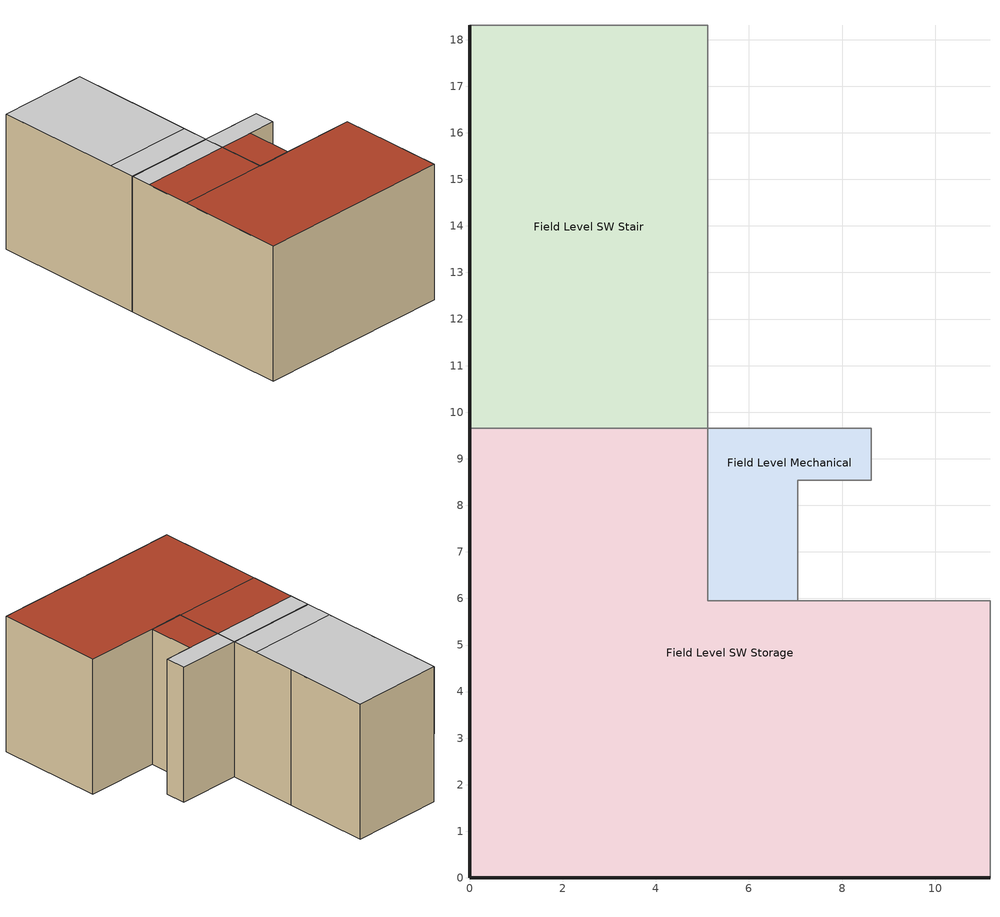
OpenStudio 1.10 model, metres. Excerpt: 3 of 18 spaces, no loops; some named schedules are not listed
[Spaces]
Field Level SW Stair
 floor to Parking Level 1B SW Stair (CU_IPF Proposed Exposed Floor): 0,18.31 5.12,18.31 5.12,9.66 0,9.66 z-6.01
 wall outside: 0,18.31 0,9.66 z-6.01:1.61
 wall to Field Level SW Elevator: 5.12,9.66 5.12,13.56 z-6.01:1.61
 wall to Field Level SW Storage: 0,9.66 5.12,9.66 z-6.01:1.61
 wall to IndoorPracticeField: 5.12,18.31 0,18.31 z-6.01:1.61; 5.12,13.56,1.61 5.12,13.56,-6.01 5.12,13.7,-6.01 5.12,18.31,-6.01 5.12,18.31,1.61
 ceiling to IndoorPracticeField: 5.12,9.66 5.12,11.13 0,11.13 0,9.66 z1.61
 ceiling to Main Entry Level SW Stair: 5.12,11.13 5.12,18.31 0,18.31 0,11.13 z1.61
Field Level Mechanical
 floor to Parking Level 1B ParkingLot (CU_IPF Proposed Exposed Floor): 8.62,9.66 8.62,8.53 7.05,8.53 7.05,5.95 5.12,5.95 5.12,9.66 z-6.01
 wall to Field Level Restroom: 7.05,5.95 7.05,8.53 8.62,8.53 8.62,9.66 z-6.01:1.61
 wall to Field Level SW Elevator: 8.62,9.66 5.12,9.66 z-6.01:1.61
 wall to Field Level SW Storage: 5.12,9.66 5.12,5.95 7.05,5.95 z-6.01:1.61
 ceiling to IndoorPracticeField: 5.12,8.53 8.62,8.53 8.62,9.66 5.12,9.66 z1.61
 roof outside: 7.05,5.95 7.05,8.53 5.12,8.53 5.12,5.95 z1.61
Field Level SW Storage
 floor to Parking Level 1B ParkingLot (CU_IPF Proposed Exposed Floor): 5.12,9.66 5.12,5.95 11.18,5.95 11.18,0 0,0 0,9.66 z-6.01
 wall outside: 0,9.66 0,0 11.18,0 z-6.01:1.61
 wall to IndoorPracticeField: 11.18,0 11.18,5.95 z-6.01:1.61
 wall to Field Level Restroom: 11.18,5.95 7.05,5.95 z-6.01:1.61
 ceiling to IndoorPracticeField: 0,8.53 5.12,8.53 5.12,9.66 0,9.66 z1.61
 roof outside: 11.18,0 11.18,5.95 0,5.95 0,0 z1.61; 5.12,5.95 5.12,8.53 0,8.53 0,5.95 z1.61
[Building]
Building 1: Default Construction Set=90.1-2007 - CZ5
[ClimateZones]
Climate Zone Institution Name 1=ASHRAE; Climate Zone Document Name 1=ANSI/ASHRAE Standard 169; Climate Zone Document Year 1=2006; Climate Zone Value 1=5B; Climate Zone Institution Name 2=CEC; Climate Zone Document Name 2=California Climate Zone Descriptions; Climate Zone Document Year 2=1995
[Site]
Broomfield Jeffco  Boulder   S: Latitude {deg}=40.13; Longitude {deg}=-105.24; Time Zone {hr}=-7; Elevation {m}=1689
[SizingPeriod:DesignDay] Barometric Pressure {Pa}=83011; Sky Clearness=0; Rain Indicator=0; Snow Indicator=0; Day of Month=21; Daylight Saving Time Indicator=0; Dry-Bulb Temperature Range Modifier Type=DefaultMultipliers
Name | Maximum Dry-Bulb Temperature {C} | Daily Dry-Bulb Temperature Range {deltaC} | Humidity Indicating Conditions at Maximum Dry-Bulb {BasedOnField A3} | Wind Speed {m/s} | Wind Direction {deg} | Month | Day Type | Humidity Indicating Type | Solar Model Indicator | ASHRAE Taub | ASHRAE Taud
Denver Intl Ap Ann Htg 99.6% Condns DB | -17.4 | 0 | -17.4 | 3.3 | 160 | 12 | WinterDesignDay | Wetbulb | ASHRAEClearSky
Denver Intl Ap Ann Clg .4% Condns WB=>MDB | 27.3 | 15.2 | 18.3 | 4.2 | 80 | 7 | SummerDesignDay | Wetbulb | ASHRAETau | 0.424 | 2.012
Denver Intl Ap Ann Hum_n 99.6% Condns DP=>MCDB | -11.7 | 0 | -21.5 | 3.3 | 160 | 12 | WinterDesignDay | Dewpoint | ASHRAEClearSky
Denver Intl Ap Ann Htg Wind 99.6% Condns WS=>MCDB | 1.8 | 0 | 1.8 | 14.1 | 160 | 12 | WinterDesignDay | Wetbulb | ASHRAEClearSky
[DefaultConstructionSet]
90.1-2007 - CZ5: Default Exterior Surface Constructions=Default Surface Constructions 19; Default Interior Surface Constructions=Default Surface Constructions 20; Default Ground Contact Surface Constructions=Default Surface Constructions 21; Default Exterior SubSurface Constructions=Default Sub Surface Constructions 13; Default Interior SubSurface Constructions=Default Sub Surface Constructions 14; Interior Partition Construction=Interior Partition
[DefaultSurfaceConstructions]
Name | Floor Construction | Wall Construction | Roof Ceiling Construction
Default Surface Constructions 19 | CU_IPF Proposed Exposed Floor | CU_IPF Proposed Exterior Wall | CU_IPF Proposed Roof
Default Surface Constructions 20 | Interior Floor | Interior Wall | Interior Ceiling
Default Surface Constructions 21 | ExtSlabCarpet 4in ClimateZone 1-8 | ExtSlabCarpet 4in ClimateZone 1-8 | ExtSlabCarpet 4in ClimateZone 1-8
[DefaultSubSurfaceConstructions]
Name | Fixed Window Construction | Operable Window Construction | Door Construction | Skylight Construction
Default Sub Surface Constructions 13 | ASHRAE 90.1-2007 ExtWindow Metal ClimateZone 4-6 | ASHRAE 90.1-2007 ExtWindow Metal Copy ClimateZone 4-6 | Exterior Door | 90.1-2004 Nonres 5B Skylight without Curb
Default Sub Surface Constructions 14 | Interior Window | Interior Window | Interior Door
[Material]
Name | Roughness | Thickness {m} | Conductivity {W/m-K} | Density {kg/m3} | Specific Heat {J/kg-K} | Thermal Absorptance | Solar Absorptance | Visible Absorptance
Clay Roof Tile - Lightweight Concrete - 1 in. - 80 lb/ft3 | MediumRough | 0.0254 | 0.53 | 1281.48 | 840
Sandstone - 3 in. - 120 lb/ft3 | MediumRough | 0.0762 | 1.9 | 1922.22 | 790
Wood Sheathing - 0.5 in. - 35 lb/ft3 | MediumRough | 0.0127 | 0.51974 | 560.646 | 1632.852 | 0.9
Metal Decking | MediumSmooth | 0.001524 | 45.006 | 7680 | 418.4 | 0.9 | 0.7 | 0.3
M11 100mm lightweight concrete | MediumRough | 0.1016 | 0.53 | 1280 | 840 | 0.9 | 0.5 | 0.5
F16 Acoustic tile | MediumSmooth | 0.0191 | 0.06 | 368 | 590 | 0.9 | 0.3 | 0.3
G05 25mm wood | MediumSmooth | 0.0254 | 0.15 | 608 | 1630 | 0.9 | 0.5 | 0.5
G01a 19mm gypsum board | MediumSmooth | 0.019 | 0.16 | 800 | 1090 | 0.9 | 0.4 | 0.4
MAT-CC05 4 HW CONCRETE | Rough | 0.1016 | 1.311 | 2240 | 836.8 | 0.9 | 0.85 | 0.85
F08 Metal surface | Smooth | 0.0008 | 45.28 | 7824 | 500 | 0.9 | 0.7 | 0.7
I01 25mm insulation board | MediumRough | 0.0254 | 0.03 | 43 | 1210 | 0.9 | 0.6 | 0.6
19IN CONCRETE HW | Rough | 0.4826 | 1.311 | 2240 | 836.8 | 0.9 | 0.7 | 0.7
MAT-CC05 3.5 HW CONCRETE | Rough | 0.0889 | 1.311 | 2240 | 836.8 | 0.9 | 0.85 | 0.85
MAT-CC05 3.69 HW CONCRETE | Rough | 0.093726 | 1.311 | 2240 | 836.8 | 0.9 | 0.85 | 0.85
[Construction]
ASHRAE 90.1-2007 ExtWindow Metal ClimateZone 4-6; ASHRAE 90.1-2007 ExtWindow Metal Copy ClimateZone 4-6: Fixed Window 3.12/0.40/0.31
90.1-2004 Nonres 5B Skylight without Curb: Theoretical Glass [146]
Interior Ceiling: M11 100mm lightweight concrete, F05 Ceiling air space resistance, F16 Acoustic tile
Interior Door; Interior Partition: G05 25mm wood
Interior Floor: F16 Acoustic tile, F05 Ceiling air space resistance, M11 100mm lightweight concrete
Interior Wall: G01a 19mm gypsum board, F04 Wall air space resistance, G01a 19mm gypsum board
ExtSlabCarpet 4in ClimateZone 1-8: MAT-CC05 4 HW CONCRETE, CP02 CARPET PAD
Exterior Door: F08 Metal surface, I01 25mm insulation board
Interior Window: Clear 3mm
CU_IPF Proposed Exterior Wall: Sandstone - 3 in. - 120 lb/ft3, MAT-CC05 3.5 HW CONCRETE, Rigid XPS Insulation - 66% Derated - 2.81 in., MAT-CC05 3.69 HW CONCRETE
CU_IPF Proposed Roof: Clay Roof Tile - Lightweight Concrete - 1 in. - 80 lb/ft3, Wood Sheathing - 0.5 in. - 35 lb/ft3, Rigid Polyisocyanurate Insulation - 5 in., Wood Sheathing - 0.5 in. - 35 lb/ft3, Metal Decking
CU_IPF Proposed Exposed Floor: Under Slab Spray Foam R-10, 19IN CONCRETE HW, 1/2IN Drainage Pad, 1 1/2IN Field Turf
[WindowMaterial:SimpleGlazingSystem]
Fixed Window 3.12/0.40/0.31: U-Factor {W/m2-K}=3.12304; Solar Heat Gain Coefficient=0.4; Visible Transmittance=0.31
[Material:AirGap]
Name | Thermal Resistance {m2-K/W}
Rigid Polyisocyanurate Insulation - 5 in. | 5.28331
F05 Ceiling air space resistance | 0.18
F04 Wall air space resistance | 0.15
Rigid XPS Insulation - 66% Derated - 2.81 in. | 1.08308
[WindowMaterial:Glazing] Optical Data Type=SpectralAverage; Thickness {m}=0.003; Infrared Transmittance at Normal Incidence=0
Name | Solar Transmittance at Normal Incidence | Front Side Solar Reflectance at Normal Incidence | Back Side Solar Reflectance at Normal Incidence | Visible Transmittance at Normal Incidence | Front Side Visible Reflectance at Normal Incidence | Back Side Visible Reflectance at Normal Incidence | Front Side Infrared Hemispherical Emissivity | Back Side Infrared Hemispherical Emissivity | Conductivity {W/m-K} | Dirt Correction Factor for Solar and Visible Transmittance | Solar Diffusing
Theoretical Glass [146] | 0.481761 | 0.468239 | 0.468239 | 0.621562 | 0.328438 | 0.328438 | 0.9 | 0.9 | 0.03026
Clear 3mm | 0.837 | 0.075 | 0 | 0.898 | 0.081 | 0 | 0.84 | 0.84 | 0.9 | 1 | No
[Material:NoMass] Thermal Absorptance=0.9
Name | Roughness | Thermal Resistance {m2-K/W} | Solar Absorptance | Visible Absorptance
CP02 CARPET PAD | Smooth | 0.1 | 0.8 | 0.8
1/2IN Drainage Pad | Smooth | 0.264165 | 0.8 | 0.8
1 1/2IN Field Turf | Rough | 0.0880551 | 0.8 | 0.8
Under Slab Spray Foam R-10 | MediumRough | 1.7611 | 0.7 | 0.7
[Space] Building Story=IPF Above Ground; Thermal Zone=IndoorPracticeField
Name | Space Type
Field Level SW Stair | 90.1-2007 - CU_IPF - Stair - AHU-1-02-03
Field Level Mechanical | 90.1-2007 - CU_IPF - MechRoom - AHU-1-02-03
Field Level SW Storage | 90.1-2007 - CU_IPF - Storage - AHU-1-02-03
[BuildingStory]
IPF Above Ground
[ElectricEquipment:Definition]
90.1-2007 - Noresco - MechRoom Electric Equipment Definition: Design Level Calculation Method=Watts/Area; Watts per Space Floor Area {W/m2}=0
[DefaultScheduleSet] People Activity Level Schedule=CU_IPF Activity Schedule; Infiltration Schedule=CU_IPF Infiltration Schedule
Name | Number of People Schedule | Lighting Schedule | Electric Equipment Schedule | Gas Equipment Schedule
90.1-2007 - CU_IPF - MechRoom Schedule Set | CU_IPF MechRoom Occupancy Schedule | CU_IPF MechRoom Lighting Schedule | CU_IPF MechRoom Equipment Schedule | CU_IPF MechRoom Equipment Schedule
90.1-2007 - CU_IPF - Stair Schedule Set | CU_IPF Stair Occupancy Schedule | CU_IPF Stair Lighting Schedule | CU_IPF Stair Equipment Schedule | CU_IPF Stair Equipment Schedule
90.1-2007 - CU_IPF - Storage Schedule Set | CU_IPF Occupancy Schedule | CU_IPF Lighting Schedule | CU_IPF Equipment Schedule | CU_IPF Equipment Schedule
[SpaceType] Standards Building Type=Office
Name | Default Schedule Set | Design Specification Outdoor Air Object | Standards Space Type
90.1-2007 - CU_IPF - Stair - AHU-1-02-03 | 90.1-2007 - CU_IPF - Stair Schedule Set | 90.1-2007 - Office - Stair Ventilation - AHU-1-02-03 | Stair
90.1-2007 - CU_IPF - MechRoom - AHU-1-02-03 | 90.1-2007 - CU_IPF - MechRoom Schedule Set | 90.1-2007 - Office - Elec/MechRoom Ventilation - AHU-1-02-03 | Elec/MechRoom
90.1-2007 - CU_IPF - Storage - AHU-1-02-03 | 90.1-2007 - CU_IPF - Storage Schedule Set | 90.1-2007 - Office - Storage Ventilation - AHU-1-02-03 | Storage
[Lights]
Name | Lights Definition | Space or SpaceType | Schedule
90.1-2007 - Office - Stair Lights 3 | 90.1-2007 - Office - Stair Lights Definition - Proposed | 90.1-2007 - CU_IPF - Stair - AHU-1-02-03
90.1-2007 - Office - Elec/MechRoom Lights 4 | 90.1-2007 - Office - Elec/MechRoom Lights Definition - MechRoom Proposed | 90.1-2007 - CU_IPF - MechRoom - AHU-1-02-03
90.1-2007 - Office - Storage Lights 2 | 90.1-2007 - CU_IPF - Storage - AHU-1-02-03 AppG ALC Lights Definition | 90.1-2007 - CU_IPF - Storage - AHU-1-02-03 | Proposed Lighting Schedule
[ElectricEquipment]
90.1-2007 - Office - Elec/MechRoom Electric Equipment 4: Electric Equipment Definition=90.1-2007 - Noresco - MechRoom Electric Equipment Definition; Space or SpaceType=90.1-2007 - CU_IPF - MechRoom - AHU-1-02-03
[SpaceInfiltration:DesignFlowRate] Design Flow Rate Calculation Method=Flow/ExteriorArea; Flow per Exterior Surface Area {m3/s-m2}=0.000226568
Name | Space or SpaceType
90.1-2007 - Office - Stair Infiltration 3 | 90.1-2007 - CU_IPF - Stair - AHU-1-02-03
90.1-2007 - Office - MechRoom Infiltration 2 | 90.1-2007 - CU_IPF - MechRoom - AHU-1-02-03
90.1-2007 - Office - Storage Infiltration 2 | 90.1-2007 - CU_IPF - Storage - AHU-1-02-03
[DesignSpecification:OutdoorAir] Outdoor Air Method=Sum
Name | Outdoor Air Flow per Floor Area {m3/s-m2}
90.1-2007 - Office - Stair Ventilation - AHU-1-02-03 | 0.000171619
90.1-2007 - Office - Elec/MechRoom Ventilation - AHU-1-02-03; 90.1-2007 - Office - Storage Ventilation - AHU-1-02-03 | 0.000343239
[Exterior:Lights:Definition]
CU_IPF Exterior Lights Definition: Design Level {W}=1850
[Exterior:Lights]
CU_IPF Exterior Lights: Exterior Lights Definition=CU_IPF Exterior Lights Definition; Schedule=Exterior Lights 1 Always On Schedule; Control Option=AstronomicalClock
[Lights:Definition] Design Level Calculation Method=Watts/Area
Name | Watts per Space Floor Area {W/m2}
90.1-2007 - Office - Elec/MechRoom Lights Definition - MechRoom Proposed | 3.44445
90.1-2007 - Office - Stair Lights Definition - Proposed | 4.09029
90.1-2007 - CU_IPF - Storage - AHU-1-02-03 AppG ALC Lights Definition | 5.23126
[Schedule:Ruleset]
Name | Default Day Schedule | Summer Design Day Schedule | Winter Design Day Schedule
CU_IPF Stair Occupancy Schedule | CU_IPF Stair Occupancy Schedule Weekday | CU_IPF Stair Occupancy Schedule Summer Design Day | CU_IPF Stair Occupancy Schedule Winter Design Day
CU_IPF Stair Lighting Schedule | CU_IPF Stair Lighting Schedule AllDays | CU_IPF Stair Lighting Schedule Summer Design Day | CU_IPF Stair Lighting Schedule Winter Design Day
CU_IPF Stair Equipment Schedule | CU_IPF Stair Equipment Schedule AllDays | CU_IPF Stair Equipment Schedule Summer Design Day | CU_IPF Stair Equipment Schedule Winter Design Day
CU_IPF MechRoom Occupancy Schedule | CU_IPF MechRoom Occupancy Schedule AllDays | CU_IPF MechRoom Occupancy Schedule Summer Design Day | CU_IPF MechRoom Occupancy Schedule Winter Design Day
CU_IPF MechRoom Lighting Schedule | CU_IPF MechRoom Lighting Schedule AllDays | CU_IPF MechRoom Lighting Schedule Summer Design Day | CU_IPF MechRoom Lighting Schedule Winter Design Day
CU_IPF MechRoom Equipment Schedule | CU_IPF MechRoom Equipment Schedule AllDays | CU_IPF MechRoom Equipment Schedule Summer Design Day | CU_IPF MechRoom Equipment Schedule Winter Design Day
CU_IPF Infiltration Schedule | CU_IPF Infiltration Schedule Weekdays | CU_IPF Infiltration Schedule Summer Design Day | CU_IPF Infiltration Schedule Winter Design Day
CU_IPF Occupancy Schedule | CU_IPF Occupancy Schedule Weekdays | CU_IPF Occupancy Schedule Summer Design Day | CU_IPF Occupancy Schedule Winter Design Day
CU_IPF Lighting Schedule | CU_IPF Lighting Schedule Weekdays | CU_IPF Lighting Schedule Summer Design Day | CU_IPF Lighting Schedule Winter Design Day
CU_IPF Equipment Schedule | CU_IPF Equipment Schedule Weekdays | CU_IPF Equipment Schedule Summer Design Day | CU_IPF Equipment Schedule Winter Design Day
CU_IPF Activity Schedule | CU_IPF Activity Schedule AllDays
Proposed Lighting Schedule | Proposed Lighting Schedule Weekdays | Proposed Lighting Schedule Summer Design Day | Proposed Lighting Schedule Winter Design Day
[Schedule:Day]
CU_IPF Stair Occupancy Schedule Weekday: 7, 0, 0, 17, 0, 0.5, 19, 0, 0.3, 24, 0, 0
CU_IPF Stair Occupancy Schedule Winter Design Day; CU_IPF Stair Lighting Schedule Winter Design Day; CU_IPF Stair Equipment Schedule Winter Design Day; CU_IPF MechRoom Occupancy Schedule Winter Design Day; CU_IPF MechRoom Lighting Schedule Winter Design Day; CU_IPF MechRoom Equipment Schedule Winter Design Day; CU_IPF Occupancy Schedule Winter Design Day; CU_IPF Lighting Schedule Winter Design Day; CU_IPF Equipment Schedule Winter Design Day; Proposed Lighting Schedule Winter Design Day: 24, 0, 0
CU_IPF Stair Occupancy Schedule Summer Design Day: 7, 0, 0, 22, 0, 1, 24, 0, 0
CU_IPF Stair Lighting Schedule AllDays; CU_IPF Stair Lighting Schedule Summer Design Day; CU_IPF Stair Equipment Schedule AllDays; CU_IPF Stair Equipment Schedule Summer Design Day; CU_IPF MechRoom Lighting Schedule Summer Design Day; CU_IPF MechRoom Equipment Schedule Summer Design Day; CU_IPF Lighting Schedule Summer Design Day; CU_IPF Equipment Schedule Summer Design Day; Proposed Lighting Schedule Summer Design Day: 24, 0, 1
CU_IPF MechRoom Occupancy Schedule AllDays: 8, 0, 0, 9, 0, 0.3, 12, 0, 0.95, 13, 0, 0.5, 17, 0, 0.95, 18, 0, 0.3, 24, 0, 0
CU_IPF MechRoom Occupancy Schedule Summer Design Day: 8, 0, 0, 18, 0, 1, 24, 0, 0
CU_IPF MechRoom Lighting Schedule AllDays: 7, 0, 0.02, 9, 0, 0.35, 17, 0, 0.9, 18, 0, 0.35, 19, 0, 0.1, 24, 0, 0.02
CU_IPF MechRoom Equipment Schedule AllDays: 24, 0, 0.5
CU_IPF Infiltration Schedule Weekdays; CU_IPF Infiltration Schedule Winter Design Day; CU_IPF Infiltration Schedule Summer Design Day: 6, 0, 1, 19, 0, 0.25, 24, 0, 1
CU_IPF Occupancy Schedule Weekdays: 7, 0, 0, 8, 0, 0.2, 12, 0, 0.9, 13, 0, 0.2, 18, 0, 0.5, 19, 0, 0.2, 24, 0, 0
CU_IPF Occupancy Schedule Summer Design Day: 7, 0, 0, 19, 0, 1, 24, 0, 0
CU_IPF Lighting Schedule Weekdays: 6, 0, 0.02, 19, 0, 1, 24, 0, 0.02
CU_IPF Equipment Schedule Weekdays: 7, 0, 0.1, 8, 0, 0.4, 12, 0, 0.9, 13, 0, 0.2, 18, 0, 0.5, 19, 0, 0.2, 24, 0, 0.1
CU_IPF Activity Schedule AllDays: 24, 0, 240
Proposed Lighting Schedule Weekdays: 6, 0, 0.02, 8, 0, 0.67, 12, 0, 1, 13, 0, 0.67, 18, 0, 1, 19, 0, 0.67, 24, 0, 0.02
[Schedule:Rule] Apply Sunday=Yes; Apply Saturday=Yes; Date Specification Type=DateRange
Name | Schedule Ruleset | Rule Order | Day Schedule | Start Month | Start Day | End Month | End Day | Apply Monday | Apply Tuesday | Apply Wednesday | Apply Thursday | Apply Friday
CU_IPF Stair Occupancy Schedule Weekend Rule | CU_IPF Stair Occupancy Schedule | 0 | CU_IPF Stair Occupancy Schedule Weekend | 1 | 1 | 12 | 31
CU_IPF Infiltration Schedule Weekend Rule | CU_IPF Infiltration Schedule | 2 | CU_IPF Infiltration Schedule Weekend | 1 | 1 | 12 | 31
CU_IPF Infiltration Schedule Winter Break Rule | CU_IPF Infiltration Schedule | 1 | CU_IPF Infiltration Schedule Winter Break | 12 | 18 | 1 | 11 | Yes | Yes | Yes | Yes | Yes
CU_IPF Infiltration Schedule Offseason Rule | CU_IPF Infiltration Schedule | 0 | CU_IPF Infiltration Schedule Offseason | 5 | 1 | 7 | 31 | Yes | Yes | Yes | Yes | Yes
CU_IPF Occupancy Schedule Weekend Rule | CU_IPF Occupancy Schedule | 10 | CU_IPF Occupancy Schedule Weekend | 1 | 1 | 12 | 31
CU_IPF Occupancy Schedule Winter Break Rule | CU_IPF Occupancy Schedule | 9 | CU_IPF Occupancy Schedule Winter Break | 12 | 18 | 1 | 11 | Yes | Yes | Yes | Yes | Yes
CU_IPF Occupancy Schedule Offseason Rule | CU_IPF Occupancy Schedule | 8 | CU_IPF Occupancy Schedule Offseason | 5 | 1 | 7 | 31 | Yes | Yes | Yes | Yes | Yes
CU_IPF Occupancy Schedule February Rule | CU_IPF Occupancy Schedule | 7 | CU_IPF Occupancy Schedule February | 2 | 1 | 2 | 28 | Yes | Yes | Yes | Yes | Yes
CU_IPF Occupancy Schedule April Rule | CU_IPF Occupancy Schedule | 6 | CU_IPF Occupancy Schedule April | 4 | 1 | 4 | 30 | Yes | Yes | Yes | Yes | Yes
CU_IPF Occupancy Schedule Game 1-2 Rule | CU_IPF Occupancy Schedule | 5 | CU_IPF Occupancy Schedule Game 1-2 | 1 | 22 | 1 | 23 | Yes | Yes | Yes | Yes | Yes
CU_IPF Occupancy Schedule Game 3-4 Rule | CU_IPF Occupancy Schedule | 4 | CU_IPF Occupancy Schedule Game 3-4 | 3 | 12 | 3 | 13 | Yes | Yes | Yes | Yes | Yes
CU_IPF Occupancy Schedule Game 5-6 Rule | CU_IPF Occupancy Schedule | 3 | CU_IPF Occupancy Schedule Game 5-6 | 8 | 10 | 8 | 11 | Yes | Yes | Yes | Yes | Yes
CU_IPF Occupancy Schedule Game 7-8 Rule | CU_IPF Occupancy Schedule | 2 | CU_IPF Occupancy Schedule Game 7-8 | 10 | 15 | 10 | 16 | Yes | Yes | Yes | Yes | Yes
CU_IPF Occupancy Schedule Game 9-10 Rule | CU_IPF Occupancy Schedule | 1 | CU_IPF Occupancy Schedule Game 9-10 | 11 | 19 | 11 | 20 | Yes | Yes | Yes | Yes | Yes
CU_IPF Occupancy Schedule Game 11-12 Rule | CU_IPF Occupancy Schedule | 0 | CU_IPF Occupancy Schedule Game 11-12 | 1 | 22 | 1 | 23 | Yes | Yes | Yes | Yes | Yes
CU_IPF Lighting Schedule Weekend Rule | CU_IPF Lighting Schedule | 2 | CU_IPF Lighting Schedule Weekend | 1 | 1 | 12 | 31
CU_IPF Lighting Schedule Winter Break Rule | CU_IPF Lighting Schedule | 1 | CU_IPF Lighting Schedule Winter Break | 12 | 18 | 1 | 11 | Yes | Yes | Yes | Yes | Yes
CU_IPF Lighting Schedule Offseason Rule | CU_IPF Lighting Schedule | 0 | CU_IPF Lighting Schedule Offseason | 5 | 1 | 7 | 31 | Yes | Yes | Yes | Yes | Yes
CU_IPF Equipment Schedule Weekend Rule | CU_IPF Equipment Schedule | 10 | CU_IPF Equipment Schedule Weekend | 1 | 1 | 12 | 31
CU_IPF Equipment Schedule Winter Break Rule | CU_IPF Equipment Schedule | 9 | CU_IPF Equipment Schedule Winter Break | 12 | 18 | 1 | 11 | Yes | Yes | Yes | Yes | Yes
CU_IPF Equipment Schedule Offseason Rule | CU_IPF Equipment Schedule | 8 | CU_IPF Equipment Schedule Offseason | 5 | 1 | 7 | 31 | Yes | Yes | Yes | Yes | Yes
CU_IPF Equipment Schedule February Rule | CU_IPF Equipment Schedule | 7 | CU_IPF Equipment Schedule February | 2 | 1 | 2 | 28 | Yes | Yes | Yes | Yes | Yes
CU_IPF Equipment Schedule April Rule | CU_IPF Equipment Schedule | 6 | CU_IPF Equipment Schedule April | 4 | 1 | 4 | 30 | Yes | Yes | Yes | Yes | Yes
CU_IPF Equipment Schedule Game 1-2 Rule | CU_IPF Equipment Schedule | 5 | CU_IPF Equipment Schedule Game 1-2 | 1 | 22 | 1 | 23 | Yes | Yes | Yes | Yes | Yes
CU_IPF Equipment Schedule Game 3-4 Rule | CU_IPF Equipment Schedule | 4 | CU_IPF Equipment Schedule Game 3-4 | 3 | 12 | 3 | 13 | Yes | Yes | Yes | Yes | Yes
CU_IPF Equipment Schedule Game 5-6 Rule | CU_IPF Equipment Schedule | 3 | CU_IPF Equipment Schedule Game 5-6 | 8 | 10 | 8 | 11 | Yes | Yes | Yes | Yes | Yes
CU_IPF Equipment Schedule Game 7-8 Rule | CU_IPF Equipment Schedule | 2 | CU_IPF Equipment Schedule Game 7-8 | 10 | 15 | 10 | 16 | Yes | Yes | Yes | Yes | Yes
CU_IPF Equipment Schedule Game 9-10 Rule | CU_IPF Equipment Schedule | 1 | CU_IPF Equipment Schedule Game 9-10 | 11 | 19 | 11 | 20 | Yes | Yes | Yes | Yes | Yes
CU_IPF Equipment Schedule Game 11-12 Rule | CU_IPF Equipment Schedule | 0 | CU_IPF Equipment Schedule Game 11-12 | 1 | 22 | 1 | 23 | Yes | Yes | Yes | Yes | Yes
Proposed Lighting Schedule Weekend Rule | Proposed Lighting Schedule | 10 | Proposed Lighting Schedule Weekend | 1 | 1 | 12 | 31
Proposed Lighting Schedule Winter Break Rule | Proposed Lighting Schedule | 9 | Proposed Lighting Schedule Winter Break | 12 | 18 | 1 | 11 | Yes | Yes | Yes | Yes | Yes
Proposed Lighting Schedule Offseason Rule | Proposed Lighting Schedule | 8 | Proposed Lighting Schedule Offseason | 5 | 1 | 7 | 31 | Yes | Yes | Yes | Yes | Yes
Proposed Lighting Schedule February Rule | Proposed Lighting Schedule | 7 | Proposed Lighting Schedule February | 2 | 1 | 2 | 28 | Yes | Yes | Yes | Yes | Yes
Proposed Lighting Schedule April Rule | Proposed Lighting Schedule | 6 | Proposed Lighting Schedule April | 4 | 1 | 4 | 30 | Yes | Yes | Yes | Yes | Yes
[Schedule:Constant]
Exterior Lights 1 Always On Schedule: Value=1
